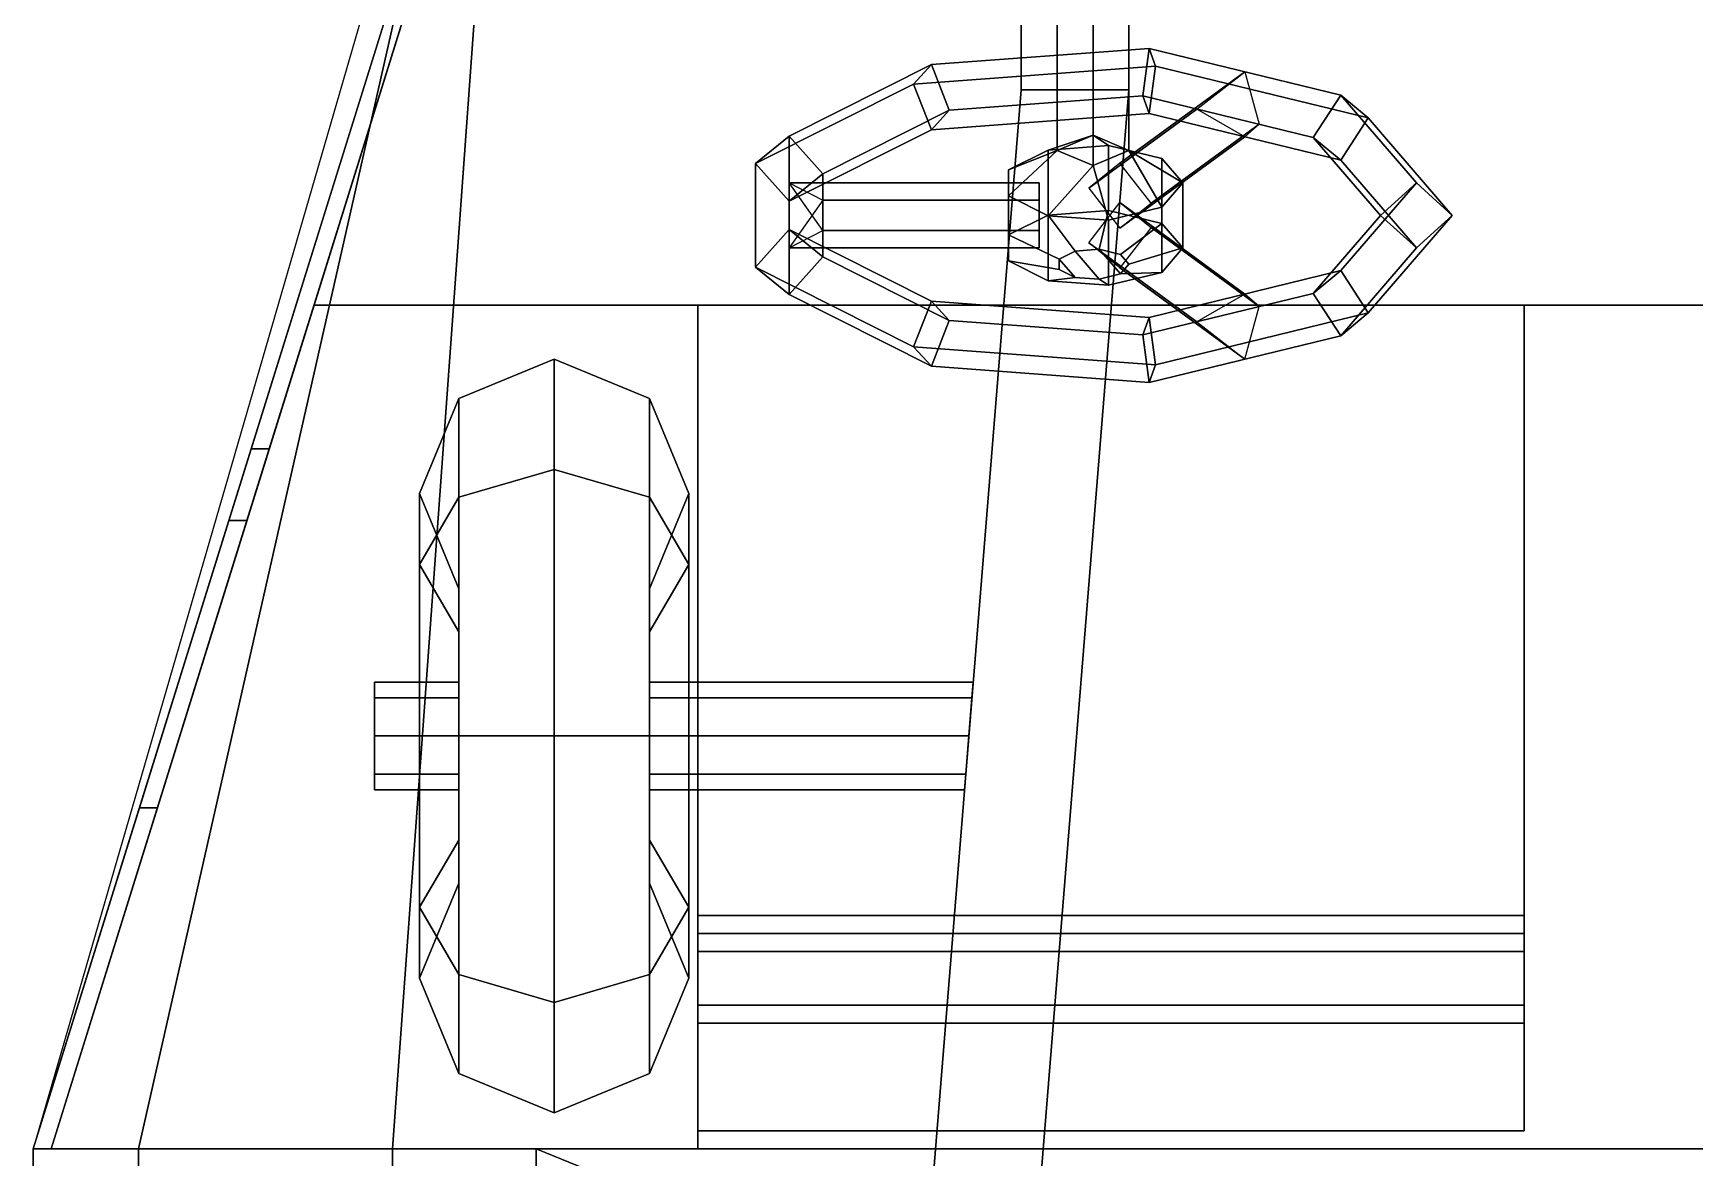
# Model space of a CAD drawing. Header units: millimetres. Extents: x -0.9 to 1, y -4.4 to 14.2.
# Drawn here: x -0.88 to 0.045, y -2.525 to -1.898 of the extents above; entities that cross this region are included whole.
import ezdxf

# ---------------------------------------------------------------- set-up
doc = ezdxf.new("R2010")
doc.units = ezdxf.units.MM
for name, color, linetype in [('frame', 5, 'Continuous'), ('internals', 3, 'Continuous'), ('tent', 4, 'Continuous'), ('wheels', 2, 'Continuous')]:
    doc.layers.add(name, color=color, linetype=linetype)

msp = doc.modelspace()

# ---------------------------------------------------------------- linework, layer by layer
for points in [[(-0.55, -1.46, -11.94), (-0.88, -2.52, -11.94), (-0.75858, -2.13, -11.7), (-0.67142, -1.85, -11.7)], [(-0.51, -2.05, -11.88), (-0.51, -2.44, -11.88), (-0.51, -2.41, -11.81), (-0.51, -2.05, -11.78)], [(-0.05, -2.05, -11.78), (-0.05, -2.05, -11.88), (-0.51, -2.05, -11.88), (-0.51, -2.05, -11.78)], [(-0.51, -2.05, -11.78), (-0.51, -2.41, -11.81), (-0.05, -2.41, -11.81), (-0.05, -2.05, -11.78)], [(-0.05, -2.41, -11.81), (-0.05, -2.44, -11.88), (-0.05, -2.05, -11.88), (-0.05, -2.05, -11.78)], [(-0.75858, -2.13, -11.7), (-0.88, -2.52, -11.94), (-0.77104, -2.17, -11.66)], [(-0.77104, -2.17, -11.66), (-0.88, -2.52, -11.94), (-0.82085, -2.33, -11.26)], [(-0.82085, -2.33, -11.26), (-0.88, -2.52, -11.59), (-0.88, -2.52, -11.26)], [(-0.82085, -2.33, -11.26), (-0.88, -2.52, -11.94), (-0.88, -2.52, -11.59)], [(-0.05, -2.39, -11.61), (-0.05, -2.44, -11.63), (-0.51, -2.44, -11.63), (-0.51, -2.39, -11.61)], [(-0.51, -2.44, -11.63), (-0.51, -2.51, -11.3), (-0.51, -2.39, -11.45), (-0.51, -2.39, -11.61)], [(-0.51, -2.39, -11.61), (-0.51, -2.39, -11.45), (-0.05, -2.39, -11.45), (-0.05, -2.39, -11.61)], [(-0.51, -2.51, -11.3), (-0.51, -2.45, -11.3), (-0.51, -2.4, -11.35), (-0.51, -2.39, -11.45)], [(-0.51, -2.39, -11.45), (-0.51, -2.4, -11.35), (-0.05, -2.4, -11.35), (-0.05, -2.39, -11.45)], [(-0.05, -2.39, -11.45), (-0.05, -2.51, -11.3), (-0.05, -2.44, -11.63), (-0.05, -2.39, -11.61)], [(-0.05, -2.4, -11.35), (-0.05, -2.45, -11.3), (-0.05, -2.51, -11.3), (-0.05, -2.39, -11.45)], [(-0.51, -2.4, -11.35), (-0.51, -2.45, -11.3), (-0.05, -2.45, -11.3), (-0.05, -2.4, -11.35)], [(-0.51, -2.41, -11.81), (-0.51, -2.44, -11.63), (-0.05, -2.44, -11.63), (-0.05, -2.41, -11.81)], [(-0.51, -2.44, -11.88), (-0.51, -2.51, -11.3), (-0.51, -2.44, -11.63), (-0.51, -2.41, -11.81)], [(-0.05, -2.44, -11.63), (-0.05, -2.51, -11.3), (-0.05, -2.44, -11.88), (-0.05, -2.41, -11.81)], [(-0.05, -2.44, -11.88), (-0.05, -2.51, -11.3), (-0.51, -2.51, -11.3), (-0.51, -2.44, -11.88)], [(-0.05, -2.51, -11.3), (-0.05, -2.45, -11.3), (-0.51, -2.45, -11.3), (-0.51, -2.51, -11.3)], [(-0.88, -2.52, -11.94), (-0.88, -3.04, -11.94), (-0.88, -2.94, -11.59), (-0.88, -2.52, -11.59)]]:
    msp.add_3dface(points)
at = {"layer": 'frame'}
for points in [[(-0.33, -1.56, -12.06), (-0.33, -1.93, -11.93), (-0.33, -0.93, -11.93), (-0.33, -0.44, -12.06)], [(-0.27, -0.44, -12.06), (-0.27, -0.93, -11.93), (-0.27, -1.93, -11.93), (-0.27, -1.56, -12.06)], [(-0.33, -1.56, -12.06), (-0.27, -1.56, -12.06), (-0.27, -1.93, -12.11), (-0.33, -1.93, -12.11)], [(-0.33, -1.93, -12.11), (-0.33, -1.93, -11.93), (-0.33, -1.93, -11.93), (-0.33, -1.56, -12.06)], [(-0.27, -1.56, -12.06), (-0.27, -1.93, -11.93), (-0.27, -1.93, -11.93), (-0.27, -1.93, -12.11)], [(-0.33, -1.93, -12.11), (-0.27, -1.93, -12.11), (-0.35, -2.92, -12.11), (-0.41, -2.92, -12.11)], [(-0.41, -2.92, -12.11), (-0.41, -2.92, -11.93), (-0.33, -1.93, -11.93), (-0.33, -1.93, -12.11)], [(-0.27, -1.93, -12.11), (-0.27, -1.93, -11.93), (-0.35, -2.92, -11.93), (-0.35, -2.92, -12.11)], [(-0.53697, -2.26879, -12.08121), (-0.53697, -2.26, -12.06), (-0.35667, -2.26, -12.06), (-0.35738, -2.26879, -12.08121)], [(-0.53697, -2.26, -12.06), (-0.53697, -2.26879, -12.03879), (-0.35738, -2.26879, -12.03879), (-0.35667, -2.26, -12.06)], [(-0.53697, -2.29, -12.09), (-0.53697, -2.26879, -12.08121), (-0.35738, -2.26879, -12.08121), (-0.35909, -2.29, -12.09)], [(-0.53697, -2.26879, -12.03879), (-0.53697, -2.29, -12.03), (-0.35909, -2.29, -12.03), (-0.35738, -2.26879, -12.03879)], [(-0.53697, -2.31121, -12.08121), (-0.53697, -2.29, -12.09), (-0.35909, -2.29, -12.09), (-0.36081, -2.31121, -12.08121)], [(-0.53697, -2.29, -12.03), (-0.53697, -2.31121, -12.03879), (-0.36081, -2.31121, -12.03879), (-0.35909, -2.29, -12.03)], [(-0.53697, -2.32, -12.06), (-0.53697, -2.31121, -12.08121), (-0.36081, -2.31121, -12.08121), (-0.36152, -2.32, -12.06)], [(-0.53697, -2.31121, -12.03879), (-0.53697, -2.32, -12.06), (-0.36152, -2.32, -12.06), (-0.36081, -2.31121, -12.03879)]]:
    msp.add_3dface(points, dxfattribs=at)
at = {"layer": 'internals'}
for points in [[(-0.29, -1.24838, -11.71842), (-0.31, -1.25683, -11.73655), (-0.31, -1.96375, -11.4069), (-0.29, -1.9553, -11.38878)], [(-0.27, -1.25683, -11.73655), (-0.29, -1.24838, -11.71842), (-0.29, -1.9553, -11.38878), (-0.27, -1.96375, -11.4069)], [(-0.31, -1.25683, -11.73655), (-0.29, -1.26528, -11.75467), (-0.29, -1.9722, -11.42503), (-0.31, -1.96375, -11.4069)], [(-0.29, -1.26528, -11.75467), (-0.27, -1.25683, -11.73655), (-0.27, -1.96375, -11.4069), (-0.29, -1.9722, -11.42503)], [(-0.87, -2.52, -11.93), (-0.54, -1.46, -11.93), (-0.66142, -1.85, -11.7), (-0.74858, -2.13, -11.7)], [(-0.54, -1.46, -11.93), (-0.72368, -2.05, -11.93), (0.72368, -2.05, -11.93), (0.54, -1.46, -11.93)], [(-0.74858, -2.13, -11.7), (-0.66142, -1.85, -11.7), (-0.67142, -1.85, -11.7), (-0.75858, -2.13, -11.7)], [(-0.38, -1.91599, -11.25717), (-0.39, -1.9268, -11.23302), (-0.25527, -1.91676, -11.21149), (-0.25874, -1.90696, -11.2378)], [(-0.37, -1.94144, -11.26442), (-0.38, -1.91599, -11.25717), (-0.25874, -1.90696, -11.2378), (-0.26222, -1.93341, -11.24719)], [(-0.26222, -1.93341, -11.24719), (-0.25874, -1.90696, -11.2378), (-0.15211, -1.93298, -11.29359), (-0.16743, -1.95654, -11.29679)], [(-0.25874, -1.90696, -11.2378), (-0.25527, -1.91676, -11.21149), (-0.13679, -1.94567, -11.27349), (-0.15211, -1.93298, -11.29359)], [(-0.45914, -1.95586, -11.34266), (-0.47794, -1.97109, -11.328), (-0.39, -1.9268, -11.23302), (-0.38, -1.91599, -11.25717)], [(-0.44035, -1.97687, -11.3404), (-0.45914, -1.95586, -11.34266), (-0.38, -1.91599, -11.25717), (-0.37, -1.94144, -11.26442)], [(-0.39, -1.9268, -11.23302), (-0.38, -1.95225, -11.24027), (-0.25874, -1.94321, -11.22089), (-0.25527, -1.91676, -11.21149)], [(-0.275, -1.97089, -11.37491), (-0.29232, -1.98479, -11.35739), (-0.23215, -1.94075, -11.26293), (-0.20543, -1.91997, -11.26569)], [(-0.25768, -1.99325, -11.37552), (-0.275, -1.97089, -11.37491), (-0.20543, -1.91997, -11.26569), (-0.1975, -1.9492, -11.28105)], [(-0.25527, -1.91676, -11.21149), (-0.25874, -1.94321, -11.22089), (-0.15211, -1.96923, -11.27669), (-0.13679, -1.94567, -11.27349)], [(-0.47794, -1.97109, -11.328), (-0.45914, -1.99211, -11.32575), (-0.38, -1.95225, -11.24027), (-0.39, -1.9268, -11.23302)], [(-0.16743, -1.95654, -11.29679), (-0.15211, -1.93298, -11.29359), (-0.11, -1.98187, -11.39845), (-0.13, -2, -11.39)], [(-0.15211, -1.93298, -11.29359), (-0.13679, -1.94567, -11.27349), (-0.09, -2, -11.39), (-0.11, -1.98187, -11.39845)], [(-0.45914, -1.99211, -11.32575), (-0.44035, -1.97687, -11.3404), (-0.37, -1.94144, -11.26442), (-0.38, -1.95225, -11.24027)], [(-0.38, -1.95225, -11.24027), (-0.37, -1.94144, -11.26442), (-0.26222, -1.93341, -11.24719), (-0.25874, -1.94321, -11.22089)], [(-0.29232, -1.98479, -11.35739), (-0.275, -2.00715, -11.358), (-0.20543, -1.95622, -11.24879), (-0.23215, -1.94075, -11.26293)], [(-0.25874, -1.94321, -11.22089), (-0.26222, -1.93341, -11.24719), (-0.16743, -1.95654, -11.29679), (-0.15211, -1.96923, -11.27669)], [(-0.275, -2.00715, -11.358), (-0.25768, -1.99325, -11.37552), (-0.1975, -1.9492, -11.28105), (-0.20543, -1.95622, -11.24879)], [(-0.13679, -1.94567, -11.27349), (-0.15211, -1.96923, -11.27669), (-0.11, -2.01813, -11.38155), (-0.09, -2, -11.39)], [(-0.45914, -2.00789, -11.45425), (-0.47794, -2.02891, -11.452), (-0.47794, -1.97109, -11.328), (-0.45914, -1.95586, -11.34266)], [(-0.44035, -2.02313, -11.4396), (-0.45914, -2.00789, -11.45425), (-0.45914, -1.95586, -11.34266), (-0.44035, -1.97687, -11.3404)], [(-0.33698, -1.97465, -11.38295), (-0.315, -1.96357, -11.35921), (-0.29, -1.9553, -11.38878), (-0.31, -1.96375, -11.4069)], [(-0.315, -1.96357, -11.35921), (-0.28132, -1.96106, -11.35383), (-0.29, -1.9553, -11.38878)], [(-0.28132, -1.96106, -11.35383), (-0.2517, -1.96829, -11.36932), (-0.27, -1.96375, -11.4069), (-0.29, -1.9553, -11.38878)], [(-0.15211, -1.96923, -11.27669), (-0.16743, -1.95654, -11.29679), (-0.13, -2, -11.39), (-0.11, -2.01813, -11.38155)], [(-0.315, -1.96357, -11.35921), (-0.33698, -1.97465, -11.38295), (-0.33698, -2.0109, -11.36605), (-0.315, -1.99983, -11.3423)], [(-0.315, -2.00017, -11.4377), (-0.33698, -1.9891, -11.41395), (-0.31, -1.96375, -11.4069), (-0.29, -1.9722, -11.42503)], [(-0.33698, -1.9891, -11.41395), (-0.33698, -1.97465, -11.38295), (-0.31, -1.96375, -11.4069)], [(-0.28132, -1.96106, -11.35383), (-0.315, -1.96357, -11.35921), (-0.315, -1.99983, -11.3423), (-0.28132, -1.99732, -11.33692)], [(-0.2517, -1.99546, -11.42758), (-0.28132, -2.00268, -11.44308), (-0.29, -1.9722, -11.42503), (-0.27, -1.96375, -11.4069)], [(-0.2517, -1.96829, -11.36932), (-0.28132, -1.96106, -11.35383), (-0.28132, -1.99732, -11.33692), (-0.2517, -2.00454, -11.35242)], [(-0.24, -1.98187, -11.39845), (-0.2517, -1.99546, -11.42758), (-0.27, -1.96375, -11.4069)], [(-0.2517, -1.96829, -11.36932), (-0.24, -1.98187, -11.39845), (-0.27, -1.96375, -11.4069)], [(-0.24, -1.98187, -11.39845), (-0.2517, -1.96829, -11.36932), (-0.2517, -2.00454, -11.35242), (-0.24, -2.01813, -11.38155)], [(-0.47794, -2.02891, -11.452), (-0.45914, -2.04414, -11.43734), (-0.45914, -1.99211, -11.32575), (-0.47794, -1.97109, -11.328)], [(-0.45914, -2.04414, -11.43734), (-0.44035, -2.02313, -11.4396), (-0.44035, -1.97687, -11.3404), (-0.45914, -1.99211, -11.32575)], [(-0.33698, -1.97465, -11.38295), (-0.33698, -1.9891, -11.41395), (-0.33698, -2.02535, -11.39705), (-0.33698, -2.0109, -11.36605)], [(-0.28132, -2.00268, -11.44308), (-0.315, -2.00017, -11.4377), (-0.29, -1.9722, -11.42503)], [(-0.32, -1.99155, -11.37187), (-0.32, -1.98187, -11.39845), (-0.45914, -1.98187, -11.39845), (-0.44035, -1.99155, -11.37187)], [(-0.32, -1.98187, -11.39845), (-0.32, -2.00845, -11.40813), (-0.44035, -2.00845, -11.40813), (-0.45914, -1.98187, -11.39845)], [(-0.2517, -1.99546, -11.42758), (-0.24, -1.98187, -11.39845), (-0.24, -2.01813, -11.38155), (-0.2517, -2.03171, -11.41068)], [(-0.13, -2, -11.39), (-0.11, -1.98187, -11.39845), (-0.15211, -2.03077, -11.50331), (-0.16743, -2.04346, -11.48321)], [(-0.11, -1.98187, -11.39845), (-0.09, -2, -11.39), (-0.13679, -2.05433, -11.50651), (-0.15211, -2.03077, -11.50331)], [(-0.32, -2.01813, -11.38155), (-0.32, -1.99155, -11.37187), (-0.44035, -1.99155, -11.37187), (-0.45914, -2.01813, -11.38155)], [(-0.33698, -1.9891, -11.41395), (-0.315, -2.00017, -11.4377), (-0.315, -2.03643, -11.42079), (-0.33698, -2.02535, -11.39705)], [(-0.28132, -1.99732, -11.33692), (-0.315, -1.99983, -11.3423), (-0.3, -2.01987, -11.36162), (-0.28653, -2.01887, -11.35947)], [(-0.29232, -2.01521, -11.42261), (-0.275, -1.99285, -11.422), (-0.20543, -2.04378, -11.53121), (-0.23215, -2.05925, -11.51707)], [(-0.2517, -2.00454, -11.35242), (-0.28132, -1.99732, -11.33692), (-0.28653, -2.01887, -11.35947), (-0.27468, -2.02176, -11.36567)], [(-0.28132, -2.00268, -11.44308), (-0.2517, -1.99546, -11.42758), (-0.2517, -2.03171, -11.41068), (-0.28132, -2.03894, -11.42617)], [(-0.275, -1.99285, -11.422), (-0.25768, -2.00675, -11.40448), (-0.1975, -2.0508, -11.49895), (-0.20543, -2.04378, -11.53121)], [(-0.315, -1.99983, -11.3423), (-0.33698, -2.0109, -11.36605), (-0.30879, -2.0243, -11.37112), (-0.3, -2.01987, -11.36162)], [(-0.315, -2.00017, -11.4377), (-0.28132, -2.00268, -11.44308), (-0.28132, -2.03894, -11.42617), (-0.315, -2.03643, -11.42079)], [(-0.25768, -2.00675, -11.40448), (-0.275, -2.02911, -11.40509), (-0.20543, -2.08003, -11.51431), (-0.1975, -2.0508, -11.49895)], [(-0.24, -2.01813, -11.38155), (-0.2517, -2.00454, -11.35242), (-0.27468, -2.02176, -11.36567), (-0.27, -2.02719, -11.37732)], [(-0.11, -2.01813, -11.38155), (-0.13, -2, -11.39), (-0.16743, -2.04346, -11.48321), (-0.15211, -2.06702, -11.48641)], [(-0.09, -2, -11.39), (-0.11, -2.01813, -11.38155), (-0.15211, -2.06702, -11.48641), (-0.13679, -2.05433, -11.50651)], [(-0.38, -2.04775, -11.53973), (-0.39, -2.0732, -11.54698), (-0.47794, -2.02891, -11.452), (-0.45914, -2.00789, -11.45425)], [(-0.37, -2.05856, -11.51558), (-0.38, -2.04775, -11.53973), (-0.45914, -2.00789, -11.45425), (-0.44035, -2.02313, -11.4396)], [(-0.32, -2.00845, -11.40813), (-0.32, -2.01813, -11.38155), (-0.45914, -2.01813, -11.38155), (-0.44035, -2.00845, -11.40813)], [(-0.33698, -2.0109, -11.36605), (-0.33698, -2.02535, -11.39705), (-0.30879, -2.03008, -11.38352), (-0.30879, -2.0243, -11.37112)], [(-0.275, -2.02911, -11.40509), (-0.29232, -2.01521, -11.42261), (-0.23215, -2.05925, -11.51707), (-0.20543, -2.08003, -11.51431)], [(-0.38, -2.08401, -11.52283), (-0.37, -2.05856, -11.51558), (-0.44035, -2.02313, -11.4396), (-0.45914, -2.04414, -11.43734)], [(-0.33698, -2.02535, -11.39705), (-0.315, -2.03643, -11.42079), (-0.3, -2.03451, -11.39302), (-0.30879, -2.03008, -11.38352)], [(-0.28653, -2.03551, -11.39517), (-0.3, -2.01987, -11.36162), (-0.30879, -2.0243, -11.37112), (-0.3, -2.03451, -11.39302)], [(-0.3, -2.03451, -11.39302), (-0.30879, -2.0243, -11.37112), (-0.30879, -2.03008, -11.38352)], [(-0.27468, -2.03262, -11.38897), (-0.28653, -2.01887, -11.35947), (-0.3, -2.01987, -11.36162), (-0.28653, -2.03551, -11.39517)], [(-0.27, -2.02719, -11.37732), (-0.27468, -2.02176, -11.36567), (-0.28653, -2.01887, -11.35947), (-0.27468, -2.03262, -11.38897)], [(-0.2517, -2.03171, -11.41068), (-0.24, -2.01813, -11.38155), (-0.27, -2.02719, -11.37732), (-0.27468, -2.03262, -11.38897)], [(-0.39, -2.0732, -11.54698), (-0.38, -2.08401, -11.52283), (-0.45914, -2.04414, -11.43734), (-0.47794, -2.02891, -11.452)], [(-0.315, -2.03643, -11.42079), (-0.28132, -2.03894, -11.42617), (-0.28653, -2.03551, -11.39517), (-0.3, -2.03451, -11.39302)], [(-0.28132, -2.03894, -11.42617), (-0.2517, -2.03171, -11.41068), (-0.27468, -2.03262, -11.38897), (-0.28653, -2.03551, -11.39517)], [(-0.16743, -2.04346, -11.48321), (-0.15211, -2.03077, -11.50331), (-0.25874, -2.05679, -11.55911), (-0.26222, -2.06659, -11.53281)], [(-0.15211, -2.03077, -11.50331), (-0.13679, -2.05433, -11.50651), (-0.25527, -2.08324, -11.56851), (-0.25874, -2.05679, -11.55911)], [(-0.15211, -2.06702, -11.48641), (-0.16743, -2.04346, -11.48321), (-0.26222, -2.06659, -11.53281), (-0.25874, -2.09304, -11.5422)], [(-0.51, -2.52, -11.8), (-0.51, -2.05, -11.8), (-0.72368, -2.05, -11.8), (-0.87, -2.52, -11.8)], [(-0.51, -2.05, -11.8), (-0.51, -2.05, -11.93), (-0.72368, -2.05, -11.93), (-0.72368, -2.05, -11.8)], [(-0.51, -2.05, -11.93), (-0.51, -2.52, -11.93), (0.51, -2.52, -11.93), (0.51, -2.05, -11.93)], [(-0.51, -2.52, -11.8), (-0.51, -2.52, -11.93), (-0.51, -2.05, -11.93), (-0.51, -2.05, -11.8)], [(-0.25874, -2.05679, -11.55911), (-0.25527, -2.08324, -11.56851), (-0.39, -2.0732, -11.54698), (-0.38, -2.04775, -11.53973)], [(-0.26222, -2.06659, -11.53281), (-0.25874, -2.05679, -11.55911), (-0.38, -2.04775, -11.53973), (-0.37, -2.05856, -11.51558)], [(-0.25874, -2.09304, -11.5422), (-0.26222, -2.06659, -11.53281), (-0.37, -2.05856, -11.51558), (-0.38, -2.08401, -11.52283)], [(-0.13679, -2.05433, -11.50651), (-0.15211, -2.06702, -11.48641), (-0.25874, -2.09304, -11.5422), (-0.25527, -2.08324, -11.56851)], [(-0.25527, -2.08324, -11.56851), (-0.25874, -2.09304, -11.5422), (-0.38, -2.08401, -11.52283), (-0.39, -2.0732, -11.54698)], [(-0.87, -2.52, -11.93), (-0.87, -2.52, -11.93), (-0.74858, -2.13, -11.7), (-0.76104, -2.17, -11.66)], [(-0.76104, -2.17, -11.66), (-0.74858, -2.13, -11.7), (-0.75858, -2.13, -11.7), (-0.77104, -2.17, -11.66)], [(-0.87, -2.52, -11.26), (-0.87, -2.52, -11.93), (-0.76104, -2.17, -11.66), (-0.81085, -2.33, -11.26)], [(-0.81085, -2.33, -11.26), (-0.76104, -2.17, -11.66), (-0.77104, -2.17, -11.66), (-0.82085, -2.33, -11.26)], [(-0.87, -2.52, -11.26), (-0.81085, -2.33, -11.26), (-0.82085, -2.33, -11.26), (-0.88, -2.52, -11.26)], [(-0.6, -3.79, -11.24), (-0.6, -2.52, -11.24), (-0.88, -2.52, -11.24), (-0.88, -4.06, -11.24)], [(-0.87, -2.52, -11.24), (-0.87, -2.52, -11.26), (-0.88, -2.52, -11.26), (-0.88, -2.52, -11.24)], [(-0.88, -2.52, -11.24), (-0.88, -2.52, -11.26), (-0.88, -2.96, -11.27), (-0.88, -3, -11.24)], [(-0.88, -2.52, -11.26), (-0.88, -2.52, -11.26), (-0.88, -2.94, -11.32), (-0.88, -2.96, -11.27)], [(-0.88, -2.52, -11.26), (-0.88, -2.52, -11.59), (-0.88, -2.94, -11.59), (-0.88, -2.94, -11.32)], [(-0.6, -2.52, -11.24), (-0.6, -2.52, -11.93), (-0.87, -2.52, -11.93), (-0.87, -2.52, -11.24)], [(0.87, -3.01, -11.8), (0.87, -2.52, -11.8), (-0.6, -2.52, -11.8), (0.6, -3.01, -11.8)], [(0.6, -3.79, -11.8), (0.6, -3.01, -11.8), (-0.6, -2.52, -11.8), (-0.6, -3.79, -11.8)], [(-0.6, -3.79, -11.24), (-0.6, -3.79, -11.8), (-0.6, -2.52, -11.8), (-0.6, -2.52, -11.24)], [(0.51, -2.52, -11.8), (0.51, -2.52, -11.93), (-0.51, -2.52, -11.93), (-0.51, -2.52, -11.8)]]:
    msp.add_3dface(points, dxfattribs=at)
at = {"layer": 'tent'}
for points in [[(-0.66536, -1.83, -10.80464), (-0.68, -1.83, -10.84), (-0.88, -2.52, -10.77), (-0.82142, -2.52, -10.62858)], [(-0.63, -1.83, -10.79), (-0.66536, -1.83, -10.80464), (-0.82142, -2.52, -10.62858), (-0.68, -2.52, -10.57)], [(0.63, -1.83, -10.79), (-0.63, -1.83, -10.79), (-0.68, -2.52, -10.57), (0.68, -2.52, -10.57)], [(-0.82142, -2.52, -10.62858), (-0.88, -2.52, -10.77), (-0.88, -4.05, -10.77), (-0.82142, -4.05, -10.62858)], [(-0.88, -2.52, -10.77), (-0.88, -3.12, -10.82), (-0.88, -3.51447, -10.82), (-0.88, -4.05, -10.77)], [(-0.88, -2.52, -10.77), (-0.88, -3, -11.24), (-0.88, -3.12, -11.19), (-0.88, -3.12, -10.82)], [(-0.68, -2.52, -10.57), (-0.82142, -2.52, -10.62858), (-0.82142, -4.05, -10.62858), (-0.68, -4.05, -10.57)], [(0.68, -2.52, -10.57), (-0.68, -2.52, -10.57), (-0.68, -4.05, -10.57), (0.68, -4.05, -10.57)]]:
    msp.add_3dface(points, dxfattribs=at)
at = {"layer": 'wheels'}
for points in [[(-0.59, -2.14151, -12.20849), (-0.64303, -2.15704, -12.19296), (-0.64303, -2.10197, -12.06), (-0.59, -2.08, -12.06)], [(-0.59, -2.08, -12.06), (-0.64303, -2.10197, -12.06), (-0.64303, -2.15704, -11.92704), (-0.59, -2.14151, -11.91151)], [(-0.53697, -2.15704, -12.19296), (-0.59, -2.14151, -12.20849), (-0.59, -2.08, -12.06), (-0.53697, -2.10197, -12.06)], [(-0.53697, -2.10197, -12.06), (-0.59, -2.08, -12.06), (-0.59, -2.14151, -11.91151), (-0.53697, -2.15704, -11.92704)], [(-0.64303, -2.15704, -12.19296), (-0.665, -2.19454, -12.15546), (-0.665, -2.155, -12.06), (-0.64303, -2.10197, -12.06)], [(-0.64303, -2.10197, -12.06), (-0.665, -2.155, -12.06), (-0.665, -2.19454, -11.96454), (-0.64303, -2.15704, -11.92704)], [(-0.515, -2.19454, -12.15546), (-0.53697, -2.15704, -12.19296), (-0.53697, -2.10197, -12.06), (-0.515, -2.155, -12.06)], [(-0.515, -2.155, -12.06), (-0.53697, -2.10197, -12.06), (-0.53697, -2.15704, -11.92704), (-0.515, -2.19454, -11.96454)], [(-0.59, -2.29, -12.27), (-0.64303, -2.29, -12.24803), (-0.64303, -2.15704, -12.19296), (-0.59, -2.14151, -12.20849)], [(-0.59, -2.14151, -11.91151), (-0.64303, -2.15704, -11.92704), (-0.64303, -2.29, -11.87197), (-0.59, -2.29, -11.85)], [(-0.53697, -2.29, -12.24803), (-0.59, -2.29, -12.27), (-0.59, -2.14151, -12.20849), (-0.53697, -2.15704, -12.19296)], [(-0.53697, -2.15704, -11.92704), (-0.59, -2.14151, -11.91151), (-0.59, -2.29, -11.85), (-0.53697, -2.29, -11.87197)], [(-0.665, -2.19454, -12.15546), (-0.64303, -2.23204, -12.11796), (-0.64303, -2.20803, -12.06), (-0.665, -2.155, -12.06)], [(-0.665, -2.155, -12.06), (-0.64303, -2.20803, -12.06), (-0.64303, -2.23204, -12.00204), (-0.665, -2.19454, -11.96454)], [(-0.53697, -2.23204, -12.11796), (-0.515, -2.19454, -12.15546), (-0.515, -2.155, -12.06), (-0.53697, -2.20803, -12.06)], [(-0.53697, -2.20803, -12.06), (-0.515, -2.155, -12.06), (-0.515, -2.19454, -11.96454), (-0.53697, -2.23204, -12.00204)], [(-0.64303, -2.29, -12.24803), (-0.665, -2.29, -12.195), (-0.665, -2.19454, -12.15546), (-0.64303, -2.15704, -12.19296)], [(-0.64303, -2.15704, -11.92704), (-0.665, -2.19454, -11.96454), (-0.665, -2.29, -11.925), (-0.64303, -2.29, -11.87197)], [(-0.515, -2.29, -12.195), (-0.53697, -2.29, -12.24803), (-0.53697, -2.15704, -12.19296), (-0.515, -2.19454, -12.15546)], [(-0.515, -2.19454, -11.96454), (-0.53697, -2.15704, -11.92704), (-0.53697, -2.29, -11.87197), (-0.515, -2.29, -11.925)], [(-0.665, -2.29, -12.195), (-0.64303, -2.29, -12.14197), (-0.64303, -2.23204, -12.11796), (-0.665, -2.19454, -12.15546)], [(-0.665, -2.19454, -11.96454), (-0.64303, -2.23204, -12.00204), (-0.64303, -2.29, -11.97803), (-0.665, -2.29, -11.925)], [(-0.53697, -2.29, -12.14197), (-0.515, -2.29, -12.195), (-0.515, -2.19454, -12.15546), (-0.53697, -2.23204, -12.11796)], [(-0.53697, -2.23204, -12.00204), (-0.515, -2.19454, -11.96454), (-0.515, -2.29, -11.925), (-0.53697, -2.29, -11.97803)], [(-0.64303, -2.26, -12.06), (-0.64303, -2.26879, -12.03879), (-0.64303, -2.23204, -12.00204), (-0.64303, -2.20803, -12.06)], [(-0.64303, -2.26879, -12.08121), (-0.64303, -2.26, -12.06), (-0.64303, -2.20803, -12.06), (-0.64303, -2.23204, -12.11796)], [(-0.53697, -2.26879, -12.03879), (-0.53697, -2.26, -12.06), (-0.53697, -2.20803, -12.06), (-0.53697, -2.23204, -12.00204)], [(-0.53697, -2.26, -12.06), (-0.53697, -2.26879, -12.08121), (-0.53697, -2.23204, -12.11796), (-0.53697, -2.20803, -12.06)], [(-0.64303, -2.26879, -12.03879), (-0.64303, -2.29, -12.03), (-0.64303, -2.29, -11.97803), (-0.64303, -2.23204, -12.00204)], [(-0.64303, -2.29, -12.09), (-0.64303, -2.26879, -12.08121), (-0.64303, -2.23204, -12.11796), (-0.64303, -2.29, -12.14197)], [(-0.53697, -2.29, -12.03), (-0.53697, -2.26879, -12.03879), (-0.53697, -2.23204, -12.00204), (-0.53697, -2.29, -11.97803)], [(-0.53697, -2.26879, -12.08121), (-0.53697, -2.29, -12.09), (-0.53697, -2.29, -12.14197), (-0.53697, -2.23204, -12.11796)], [(-0.64303, -2.26879, -12.03879), (-0.64303, -2.26, -12.06), (-0.69, -2.26, -12.06), (-0.69, -2.26879, -12.03879)], [(-0.64303, -2.26, -12.06), (-0.64303, -2.26879, -12.08121), (-0.69, -2.26879, -12.08121), (-0.69, -2.26, -12.06)], [(-0.69, -2.26879, -12.08121), (-0.69, -2.32, -12.06), (-0.69, -2.31121, -12.03879), (-0.69, -2.26, -12.06)], [(-0.69, -2.26, -12.06), (-0.69, -2.31121, -12.03879), (-0.69, -2.29, -12.03), (-0.69, -2.26879, -12.03879)], [(-0.64303, -2.29, -12.03), (-0.64303, -2.26879, -12.03879), (-0.69, -2.26879, -12.03879), (-0.69, -2.29, -12.03)], [(-0.64303, -2.26879, -12.08121), (-0.64303, -2.29, -12.09), (-0.69, -2.29, -12.09), (-0.69, -2.26879, -12.08121)], [(-0.69, -2.29, -12.09), (-0.69, -2.31121, -12.08121), (-0.69, -2.32, -12.06), (-0.69, -2.26879, -12.08121)], [(-0.64303, -2.31121, -12.03879), (-0.64303, -2.29, -12.03), (-0.69, -2.29, -12.03), (-0.69, -2.31121, -12.03879)], [(-0.64303, -2.29, -12.09), (-0.64303, -2.31121, -12.08121), (-0.69, -2.31121, -12.08121), (-0.69, -2.29, -12.09)], [(-0.64303, -2.42296, -12.19296), (-0.665, -2.38546, -12.15546), (-0.665, -2.29, -12.195), (-0.64303, -2.29, -12.24803)], [(-0.665, -2.38546, -12.15546), (-0.64303, -2.34796, -12.11796), (-0.64303, -2.29, -12.14197), (-0.665, -2.29, -12.195)], [(-0.665, -2.29, -11.925), (-0.64303, -2.29, -11.97803), (-0.64303, -2.34796, -12.00204), (-0.665, -2.38546, -11.96454)], [(-0.64303, -2.29, -11.87197), (-0.665, -2.29, -11.925), (-0.665, -2.38546, -11.96454), (-0.64303, -2.42296, -11.92704)], [(-0.59, -2.43849, -12.20849), (-0.64303, -2.42296, -12.19296), (-0.64303, -2.29, -12.24803), (-0.59, -2.29, -12.27)], [(-0.59, -2.29, -11.85), (-0.64303, -2.29, -11.87197), (-0.64303, -2.42296, -11.92704), (-0.59, -2.43849, -11.91151)], [(-0.64303, -2.31121, -12.08121), (-0.64303, -2.29, -12.09), (-0.64303, -2.29, -12.14197), (-0.64303, -2.34796, -12.11796)], [(-0.64303, -2.29, -12.03), (-0.64303, -2.31121, -12.03879), (-0.64303, -2.34796, -12.00204), (-0.64303, -2.29, -11.97803)], [(-0.53697, -2.42296, -12.19296), (-0.59, -2.43849, -12.20849), (-0.59, -2.29, -12.27), (-0.53697, -2.29, -12.24803)], [(-0.53697, -2.29, -11.87197), (-0.59, -2.29, -11.85), (-0.59, -2.43849, -11.91151), (-0.53697, -2.42296, -11.92704)], [(-0.515, -2.38546, -12.15546), (-0.53697, -2.42296, -12.19296), (-0.53697, -2.29, -12.24803), (-0.515, -2.29, -12.195)], [(-0.53697, -2.29, -12.09), (-0.53697, -2.31121, -12.08121), (-0.53697, -2.34796, -12.11796), (-0.53697, -2.29, -12.14197)], [(-0.53697, -2.31121, -12.03879), (-0.53697, -2.29, -12.03), (-0.53697, -2.29, -11.97803), (-0.53697, -2.34796, -12.00204)], [(-0.53697, -2.34796, -12.11796), (-0.515, -2.38546, -12.15546), (-0.515, -2.29, -12.195), (-0.53697, -2.29, -12.14197)], [(-0.53697, -2.29, -11.97803), (-0.515, -2.29, -11.925), (-0.515, -2.38546, -11.96454), (-0.53697, -2.34796, -12.00204)], [(-0.515, -2.29, -11.925), (-0.53697, -2.29, -11.87197), (-0.53697, -2.42296, -11.92704), (-0.515, -2.38546, -11.96454)], [(-0.64303, -2.32, -12.06), (-0.64303, -2.31121, -12.03879), (-0.69, -2.31121, -12.03879), (-0.69, -2.32, -12.06)], [(-0.64303, -2.31121, -12.08121), (-0.64303, -2.32, -12.06), (-0.69, -2.32, -12.06), (-0.69, -2.31121, -12.08121)], [(-0.64303, -2.32, -12.06), (-0.64303, -2.31121, -12.08121), (-0.64303, -2.34796, -12.11796), (-0.64303, -2.37197, -12.06)], [(-0.64303, -2.31121, -12.03879), (-0.64303, -2.32, -12.06), (-0.64303, -2.37197, -12.06), (-0.64303, -2.34796, -12.00204)], [(-0.53697, -2.31121, -12.08121), (-0.53697, -2.32, -12.06), (-0.53697, -2.37197, -12.06), (-0.53697, -2.34796, -12.11796)], [(-0.53697, -2.32, -12.06), (-0.53697, -2.31121, -12.03879), (-0.53697, -2.34796, -12.00204), (-0.53697, -2.37197, -12.06)], [(-0.665, -2.425, -12.06), (-0.64303, -2.37197, -12.06), (-0.64303, -2.34796, -12.11796), (-0.665, -2.38546, -12.15546)], [(-0.665, -2.38546, -11.96454), (-0.64303, -2.34796, -12.00204), (-0.64303, -2.37197, -12.06), (-0.665, -2.425, -12.06)], [(-0.53697, -2.37197, -12.06), (-0.515, -2.425, -12.06), (-0.515, -2.38546, -12.15546), (-0.53697, -2.34796, -12.11796)], [(-0.53697, -2.34796, -12.00204), (-0.515, -2.38546, -11.96454), (-0.515, -2.425, -12.06), (-0.53697, -2.37197, -12.06)], [(-0.64303, -2.47803, -12.06), (-0.665, -2.425, -12.06), (-0.665, -2.38546, -12.15546), (-0.64303, -2.42296, -12.19296)], [(-0.64303, -2.42296, -11.92704), (-0.665, -2.38546, -11.96454), (-0.665, -2.425, -12.06), (-0.64303, -2.47803, -12.06)], [(-0.515, -2.425, -12.06), (-0.53697, -2.47803, -12.06), (-0.53697, -2.42296, -12.19296), (-0.515, -2.38546, -12.15546)], [(-0.515, -2.38546, -11.96454), (-0.53697, -2.42296, -11.92704), (-0.53697, -2.47803, -12.06), (-0.515, -2.425, -12.06)], [(-0.59, -2.5, -12.06), (-0.64303, -2.47803, -12.06), (-0.64303, -2.42296, -12.19296), (-0.59, -2.43849, -12.20849)], [(-0.59, -2.43849, -11.91151), (-0.64303, -2.42296, -11.92704), (-0.64303, -2.47803, -12.06), (-0.59, -2.5, -12.06)], [(-0.53697, -2.47803, -12.06), (-0.59, -2.5, -12.06), (-0.59, -2.43849, -12.20849), (-0.53697, -2.42296, -12.19296)], [(-0.53697, -2.42296, -11.92704), (-0.59, -2.43849, -11.91151), (-0.59, -2.5, -12.06), (-0.53697, -2.47803, -12.06)]]:
    msp.add_3dface(points, dxfattribs=at)

doc.saveas('drawing.dxf')
